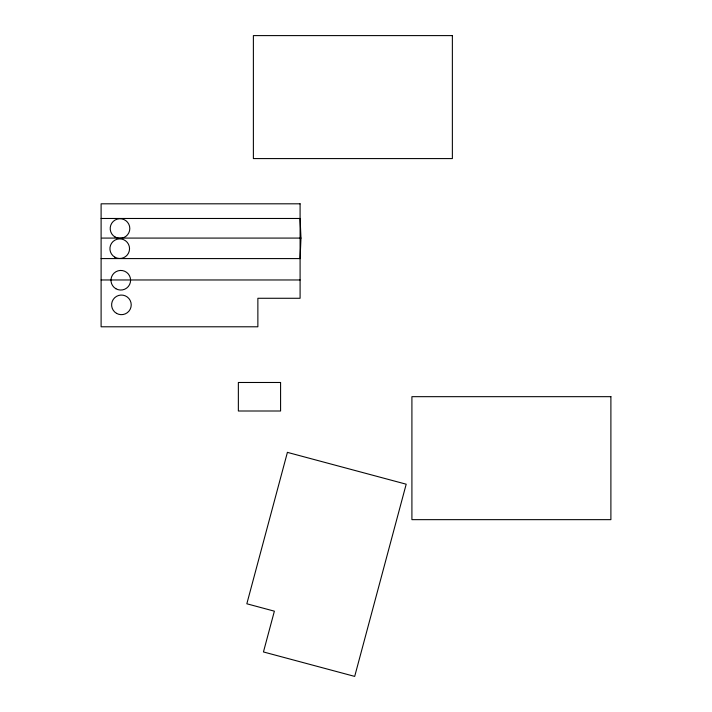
<?xml version="1.0" encoding="UTF-8"?>
<svg xmlns="http://www.w3.org/2000/svg" width="712" height="712" viewBox="0 0 712 712"><rect width="100%" height="100%" fill="white"/><g stroke="black" fill="none" stroke-linecap="round" stroke-linejoin="round"><path stroke-width="1.07" d="M101.104 218.477L300.09 218.477L300.98 238.084L300.09 258.581L101.104 258.581M101.994 238.084L300.98 238.084M101.104 279.967L300.09 279.967M287.408 452.369L246.833 603.785L274.378 611.172L263.449 651.952L354.692 676.4L406.196 484.196L287.408 452.369M452.369 35.6L253.383 35.6L253.383 158.58L452.369 158.58L452.369 35.6M300.09 203.81L101.104 203.81L101.104 326.79L257.869 326.79L257.869 298.275L300.09 298.275L300.09 203.81M280.581 382.486L238.36 382.486L238.36 411.002L280.581 411.002L280.581 382.486M610.896 396.673L411.91 396.673L411.91 519.653L610.896 519.653L610.896 396.673M115.104 237.016A9.799 9.799 0 0 0 129.806 228.525A9.799 9.799 0 0 0 115.104 220.035A9.799 9.799 0 0 0 115.104 237.016M114.837 257.174A9.799 9.799 0 0 0 129.548 248.684A9.799 9.799 0 0 0 114.837 240.193A9.799 9.799 0 0 0 114.837 257.174M115.887 288.734A9.799 9.799 0 0 0 130.59 280.243A9.799 9.799 0 0 0 115.887 271.753A9.799 9.799 0 0 0 115.887 288.734M116.519 313.351A9.799 9.799 0 0 0 131.222 304.861A9.799 9.799 0 0 0 116.519 296.37A9.799 9.799 0 0 0 116.519 313.351"/></g></svg>
